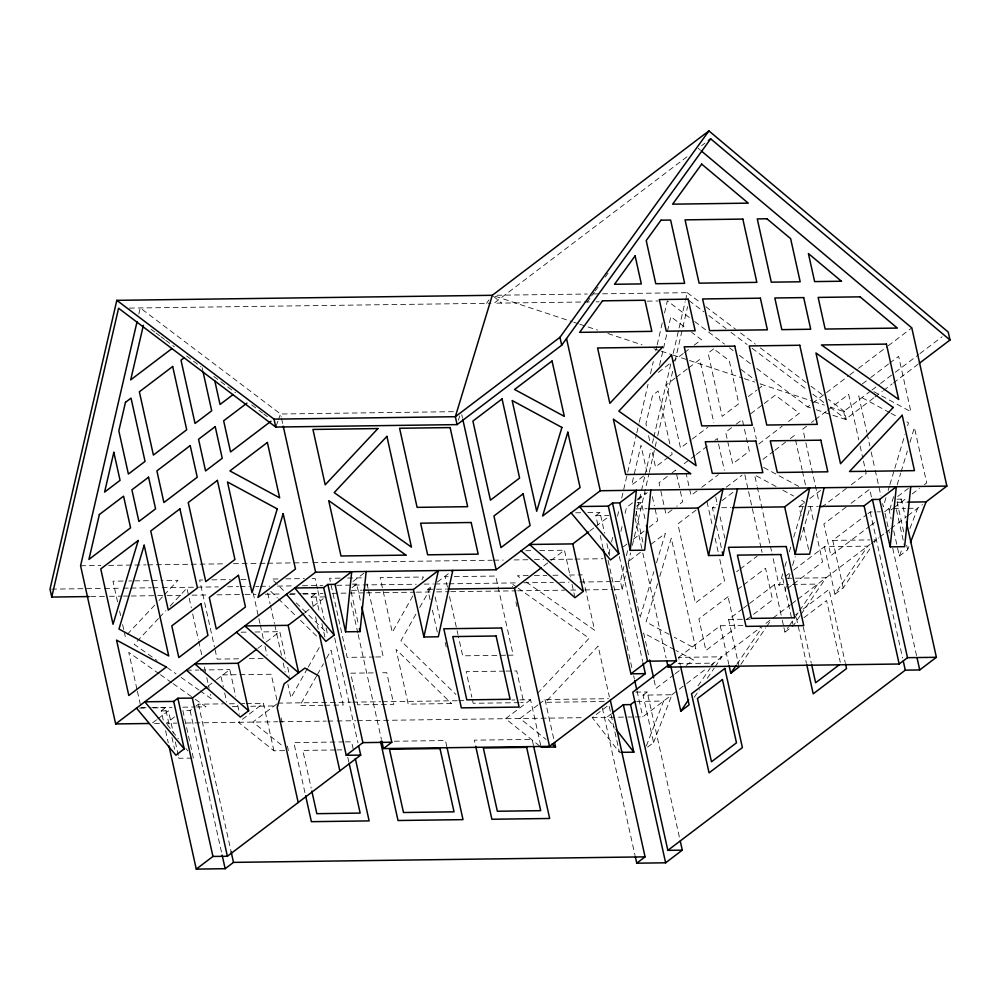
<?xml version="1.0" encoding="UTF-8"?>
<svg xmlns="http://www.w3.org/2000/svg" width="1000" height="1000" viewBox="0 0 1000 1000"><rect width="100%" height="100%" fill="white"/><g stroke="black" fill="none" stroke-linecap="round" stroke-linejoin="round"><path stroke-width="0.75" stroke-dasharray="5 3.75" d="M138.837 314.025L140.238 307.95L280.55 414L454.837 411.662M608.75 554.125L610.163 548.062M611.562 541.987L612.612 537.438M617.525 516.213L618.575 511.662M621.737 498.013L627.35 473.75M627.7 472.238L636.475 434.325M636.825 432.812L638.925 423.713M639.275 422.188L648.05 384.288M650.512 373.663L653.312 361.538M655.775 350.925L656.825 346.375M657.175 344.85L662.438 322.113M664.538 313.012L667.35 300.875L689.7 317.775M614.4 589.513L622.188 589.4L620.438 581.5L623.95 566.287M626.413 555.65L627.825 549.575M635.562 516.125L644.7 476.613M645.05 475.087L651.038 449.25M652.438 443.162L653.5 438.6M653.85 437.088L671.075 362.6L657.8 372.8M673.188 353.475L685.15 301.8M685.5 300.275L687.262 292.675L601.475 293.825M622.188 589.4L626.413 571.163M628.162 563.562L630.625 552.925M632.388 545.325L648.913 473.875M649.275 472.362L654.9 448.038M655.25 446.512L656.3 441.95M657.712 435.875L672.837 370.513M674.938 361.388L687.6 306.663M620.913 531.4L622.65 523.925M625.087 513.45L626.475 507.463L636.163 500.112M659.562 365.225L670.85 316.7L686.762 328.65M640.15 617.212L653.863 571.625M656.513 562.8L665.362 533.4L649.887 545.138M657.575 583.725L646.062 621.962L668.938 634.325M659.775 576.375L671.287 538.138L695.837 648.875L674.312 637.238M782.688 573.888L779.15 585.65L772.087 553.787M784.9 566.525L787.113 559.175M789.325 551.825L791.087 545.938M793.75 537.125L804.362 501.825L798.988 498.913M785.062 590.4L786.388 585.988M788.6 578.625L789.925 574.225M792.588 565.4L795.238 556.575M800.1 540.4L810.288 506.575L813.925 523.038M885.938 497.788L883.288 506.613L882.613 503.575M888.15 490.438L889.475 486.025M889.925 484.55L894.35 469.85M894.788 468.375L904.963 434.55M907.625 425.737L908.5 422.788L904.463 420.613M893.625 496.65L889.212 511.362L892.837 508.6M897.175 484.888L900.713 473.125M901.15 471.65L907.35 451.062M910 442.25L914.425 427.537L926.7 482.9L924.275 484.738M458.413 420.275L459.738 415.925M276.3 425.6L277.887 421.25M278.425 419.8L280.55 414L281.225 417.038M646.35 746L663.6 701.062L634.725 701.45M653.575 742.575L671.938 694.737L643.05 695.125L653.575 742.575L645.238 748.9M893.763 530.837L899.35 556.05L902.125 548.8M909.912 528.513L917.712 508.212L907.062 508.35M899.35 556.05L907.675 549.738L909.9 543.938M307.438 668.475L290.925 697.788L287.887 684.137M308.188 667.15L321.7 643.162M316.625 675.913L299.9 705.6L323.1 705.288M317.387 674.562L323.475 663.763M326.512 658.363L331.075 650.263L343.212 705.025L333.938 705.15M412.825 595.913L392.287 632.35L380.15 577.6L423.475 577.013L421.95 579.712M415.925 614.138L400.913 640.788L455.9 694.488M419.688 607.475L432.45 584.825M698.05 685.875L710.138 668.175M711 666.912L713.587 663.125L676.45 663.625M694.3 697.25L699.475 689.663M707.25 678.288L714.15 668.175M715.013 666.912L721.925 656.8L678.6 657.375L680.238 664.8M736.812 664.375L761.85 627.712M740.837 664.375L765.863 627.712M766.725 626.45L771.05 620.125M783.938 627.675L784.925 632.125L788.388 627.062M789.25 625.8L793.562 619.487M794.425 618.212L798.737 611.9M799.6 610.638L817.738 584.087L786.787 584.5M800.163 615.688L793.263 625.8L784.925 632.125M801.025 614.425L826.062 577.762L785.837 578.3M824.4 546.725L834.912 594.188L867.725 546.15L824.4 546.725L791.312 571.838M834.912 594.188L843.25 587.863L870.875 547.413M874.325 542.35L876.05 539.825L871.413 539.888M486.512 303.3L489 299.875M587.062 302.25L590.7 297.2M591.613 295.938L594.35 292.162M595.262 290.9L597.987 287.113M605.275 277.013L608.013 273.225M127.362 634.3L154.775 605.05M158.988 600.55L163.212 596.062M164.262 594.938L177.975 580.312L160.95 580.538M158.475 618.488L134.238 644.362L157.025 660.438M159.537 617.362L165.863 610.612M170.075 606.125L186.938 588.125L191.312 607.837M537.475 693.375L589.138 638.25L518.212 588.225M686.963 156.8L494.05 303.2L589.888 301.913M701.575 145.712L704.987 143.125M163.238 720.037L161.213 710.913L165.375 707.75L169.65 727.025M313.2 606.225L311.175 597.1L315.338 593.938L319.613 613.212M156.525 719.85L151.762 723.462L160.438 723.337M157.713 718.938L168.425 710.812L173.363 733.062M208.038 686.137L215.287 680.625M216.5 679.712L229.8 669.613L235.725 696.312M257.738 648.413L265.087 642.837M266.312 641.912L279.788 631.675L285.712 658.375M305.05 612.5L312.312 607M313.525 606.075L323.2 598.737M174.537 716.938L166.213 723.263L176.962 723.125M353.062 581.45L363.775 573.325M193.388 758.075L182.875 710.612L190.087 710.525L194.85 706.912M196.038 706L198.425 704.2L223.175 703.863M351.962 587.675L356.712 584.062L361.1 603.837M672.35 361.763L683.263 353.488M684.475 352.562L689.325 348.888M694.175 345.2L701.438 339.688L691.65 332.325M675.113 378.15L666.462 384.712L680.5 447.987L691.213 439.862M676.338 377.212L687.45 368.787M688.688 367.85L699.788 359.412L713.825 422.7M273.925 750.788L263.412 703.325L238.412 722.3L273.925 750.788L285.487 750.625M276.663 704.038L252.85 722.1L283.637 746.787M430.112 599.7L427.812 589.325L432.575 585.7M437.337 582.087L452.812 570.35M643.6 475.988L631.7 485.025L640.95 445.238L646.838 471.8M668.587 457.025L655.5 466.95L651.538 449.1M669.788 456.112L672.163 454.312L671.5 451.3M692.4 438.95L707.875 427.212M748.337 396.5L756.663 390.175M757.862 389.275L762.613 385.662L760.212 383.85M597.85 524.763L595.837 515.638L600 512.475L604.6 533.237M543.725 565.95L549.825 561.325M551.038 560.4L564.45 550.212L570.363 576.912M589.712 531.05L594.55 527.375M595.763 526.462L609.062 516.362M637.362 499.2L645.837 492.775M667.337 476.45L659.013 482.775L660.013 487.3M672.1 472.837L675.675 470.125L682.688 501.763L676.737 506.287M695.113 455.375L684 463.8L684.675 466.825M696.35 454.438L707.45 446.012M714.862 440.387L717.325 438.512L724.338 470.15M731.612 427.675L725.662 432.188L727.325 439.725M736.375 424.062L742.325 419.55L749.338 451.188L732.675 463.825L727.663 441.225M750.763 413.738L763.012 404.438M764.237 403.512L775.25 395.15L799.325 413.25L787.075 422.55M637.725 499.988L647.25 492.762M636.613 506.213L641.375 502.6L645.425 520.85M623.387 546.775L627.062 543.987M633.188 539.338L647.887 528.175M649.112 527.25L657.688 520.737L654.688 507.175M671.975 509.9L666.025 514.412L660.35 488.8M696.963 490.925L691.012 495.45L686.338 474.35M701.725 487.312L718.388 474.675M758.888 443.938L782.175 426.262M756.75 368.45L807.65 406.925L848.562 375.875M849.812 374.938L857.25 369.288M858.487 368.35L887 346.7M888.238 345.763L911.8 327.887M640.375 552.362L627.875 561.85L639.812 615.712M696.087 510.075L677.862 523.913L695.4 603L724.55 580.875L718.825 555.013M726.287 487.163L742.087 475.175M762.962 459.325L773.675 451.2M774.862 450.288L785.575 442.163M790.337 438.55L794.5 435.387L795.163 438.387M806.55 426.25L802.825 429.062L805.525 441.238M811.5 422.488L813.975 420.613M815.212 419.663L826.363 411.213M827.6 410.262L848.65 394.288L858.775 439.925M862.337 383.9L869.488 378.488M870.675 377.575L888.525 364.025M889.712 363.125L898.637 356.35L910.913 411.725L871.912 390.625M715.1 519.725L712.475 507.863L717.237 504.25M722 500.637L733.9 491.6M870.713 390.95L843.637 411.5L830.3 407.088M871.95 390.012L879.325 384.412M880.562 383.475L894.1 373.2M895.325 372.262L918.713 354.525M919.938 353.587L942.087 336.775M873.7 397.925L845.387 419.4L816.363 409.8M874.925 396.987L882.312 391.388M883.538 390.45L892.163 383.913M893.388 382.975L918 364.3M530.575 699.737L505.575 718.713L541.1 747.2L530.575 699.737L516.538 699.925M537.875 704.963L520.025 718.512L546.062 739.4M539.062 704.062L545.013 699.55L608.45 698.688M801.1 515.6L799.125 506.7L803.888 503.088M809.837 498.562L820.55 490.438M736.538 571.788L738.962 569.938M740.175 569.025L757.188 556.112M821.6 507.225L846.375 488.425M851.325 484.663L866.188 473.387L863.15 459.7M737.613 589.45L742.475 585.763M743.688 584.837L765.55 568.237L772.562 599.875L745.837 620.163M846.162 507.062L823.875 523.975L830.888 555.625L869.275 526.487M851.125 503.3L869.7 489.2L871.7 498.25M609.225 706.388L619.412 752.35L592.225 717.55L608.888 704.9M678.6 657.375L720.25 625.763L743.462 625.45M739.1 666.9L728.587 619.438L742.212 609.1M743.45 608.162L748.4 604.4M749.638 603.462L774.412 584.663L785.238 584.525M785.188 576.487L790.088 572.762M843.25 587.863L832.725 540.4L866.587 514.7M867.8 513.787L870.212 511.95L876 511.875M611.425 713.737L606.675 717.35L614.175 726.95M897.675 496.5L908.388 488.375M643.05 695.125L647.212 691.963L679.925 839.513M884.663 511.763L888.825 508.6L891.862 508.55M903.737 531.938L897.15 502.275L901.325 499.113L905.362 517.362M674.075 674.638L655.925 688.4L653.938 679.425M675.275 673.713L680.113 670.05M686.162 665.45L693.425 659.95L675.938 650.487M787.487 588.562L792.325 584.888M793.525 583.975L822.55 561.938L816.25 533.513M870.512 525.538L876.712 520.837M894.05 507.688L907.35 497.587M912.188 493.925L919.438 488.413M635.25 716.963L642.775 716.862L678.062 690.088M679.287 689.163L685.413 684.513M686.637 683.575L706.237 668.7M711.137 664.975L761.125 627.038M765.962 623.375L770.725 619.763M773.15 617.925L790.487 604.763M791.725 603.825L796.675 600.062M797.913 599.125L870.1 544.338M871.287 543.438L878.5 537.962M879.725 537.038L884.625 533.312M885.85 532.388L889.525 529.6M890.75 528.663L906.675 516.575M907.9 515.65L922.463 504.6M795.675 614.725L798.138 612.85M803.075 609.113L829 589.438L845.188 662.45M803.975 617.675L826.587 600.513L840.275 662.275M496.975 295.238L587.438 294.012M593.675 293.938L599.913 293.85M129.412 308.1L491.037 303.25M596.087 301.837L599.188 301.788M647.212 301.15L658.05 301M844.45 411.488L843.637 411.5L845.387 419.4L846.2 419.387L844.45 411.488L828.363 399.325M637.05 502.663L641.375 502.6M896.988 499.175L901.325 499.113M897.15 502.275L906.275 502.15M636.138 508.888L646.975 508.738M712.475 507.863L715.55 507.812M721.688 507.738L730.913 507.612M799.125 506.7L817.688 506.45M575.675 512.8L581.75 512.725M587.837 512.638L600 512.475M893.388 508.537L905.55 508.375M595.837 515.638L608.825 515.462M877.438 511.85L880.325 511.812M832.725 540.4L869.862 539.913M525.763 550.737L531.962 550.65M539.7 550.55L564.45 550.212M80.588 565.75L100.862 565.475M108.663 565.375L146.088 564.875M147.65 564.85L189.762 564.288M191.312 564.263L225.625 563.8M233.425 563.7L258.375 563.362M259.938 563.337L266.175 563.263M267.738 563.237L311.4 562.65M312.962 562.625L492.3 560.225M493.862 560.2L503.212 560.075M514.138 559.925L528.175 559.738M534.412 559.663L543.763 559.538M550 559.45L573.4 559.138M574.95 559.113L603.025 558.737M123.088 581.05L112.987 581.188L117.625 602.137M128.863 580.975L131.762 580.925M134.65 580.887L159.4 580.562M202.7 579.975L199.625 580.025L214.462 646.95M211.887 579.85L230.263 579.612M240.987 579.462L247.113 579.388M278.025 578.962L271.837 579.05L285.15 592.05M285.763 578.862L304.325 578.612M312.062 578.513L315.163 578.462L317.525 589.113M340.138 578.138L329.6 578.275L347.137 657.375L374.212 657.013M347.65 578.038L365.712 577.788M448.2 576.688L445.138 576.725L447.5 587.375M454.325 576.6L495.675 576.05L513.212 655.138L507.088 655.225M528.175 575.612L517.337 575.75L521.138 578.438M534.362 575.525L546.737 575.363M552.925 575.275L560.662 575.175M569.325 575.05L582.325 574.875M352.388 584.125L356.712 584.062M51.562 589.138L102.987 588.438M104.55 588.425L121.7 588.188M123.25 588.175L129.488 588.088M131.05 588.062L151.312 587.788M152.863 587.775L160.662 587.663M162.213 587.65L218.325 586.888M227.675 586.763L238.588 586.625M240.15 586.6L249.5 586.475M255.725 586.388L258.85 586.35M260.4 586.325L269.762 586.2M277.55 586.1L294.7 585.862M302.488 585.763L322.75 585.487M336.775 585.3L416.262 584.237M424.05 584.125L433.413 584M434.963 583.987L447.438 583.812M448.988 583.8L516.013 582.9M523.8 582.788L553.413 582.4M559.65 582.312L569 582.188M579.913 582.038L620.438 581.5M351.475 590.35L362.312 590.2M427.812 589.325L446.388 589.075M90.712 596.538L107.863 596.312M109.425 596.287L121.888 596.125M123.45 596.1L129.688 596.013M131.237 596L156.175 595.662M157.738 595.638L165.525 595.538M167.087 595.513L184.237 595.288M192.025 595.175L209.163 594.95M216.962 594.85L243.463 594.487M245.012 594.462L255.925 594.325M265.275 594.2L282.425 593.962M290.212 593.862L301.125 593.713M302.688 593.688L322.95 593.425M332.3 593.3L365.025 592.863M366.587 592.837L414.9 592.188M416.463 592.163L430.487 591.975M436.725 591.9L449.188 591.725M450.75 591.7L516.2 590.825M517.762 590.8L564.525 590.175M570.75 590.1L578.55 589.987M584.788 589.9L612.837 589.525M289.5 594.288L297.1 594.175M303.175 594.1L315.338 593.938M311.175 597.1L325.613 596.9M728.587 619.438L750.25 619.15M241.112 632.2L248.85 632.1M255.037 632.013L279.788 631.675M238.612 658.825L217.162 659.112L214.8 648.462M249.325 658.688L263.113 658.5M375.725 656.988L383.237 656.888L368.4 589.963M505.55 655.238L462.675 655.825L458.288 636.05M186.475 670.2L198.863 670.037M200.4 670.013L229.8 669.613M373.212 672.887L350.65 673.188L357.663 704.825L393.762 704.338L386.75 672.7L379.225 672.8M504.462 671.125L466.175 671.637L471.85 697.25M506 671.1L516.725 670.962L523.737 702.6L520.675 702.638M635.662 692.113L647.212 691.963M229.363 703.787L235.562 703.7M241.75 703.612L244.838 703.575M246.388 703.55L263.412 703.325M277.85 703.138L351.175 702.15M352.738 702.125L380.812 701.75M382.375 701.725L457.25 700.725M458.812 700.7L465.05 700.612M511.85 699.987L514.975 699.95M141.037 707.738L150.325 707.613M151.875 707.588L171.988 707.325M182.812 707.175L195.2 707.013M196.737 706.988L206.025 706.862L194.625 698.825M232.288 706.513L239.938 706.413M250.662 706.263L278.238 705.9M324.65 705.275L332.388 705.163M519.138 702.663L473.188 703.275L472.188 698.763M604.2 701.513L545.4 702.312L598.112 646.062L609.388 696.95M139.537 708.1L147.137 707.987M153.212 707.913L165.375 707.75M161.213 710.913L168.425 710.812M186.175 723L277.812 721.762M279.375 721.75L326.175 721.112M327.738 721.1L335.538 720.987M337.1 720.975L355.812 720.713M357.375 720.7L583.013 717.663M592.225 717.55L626.225 717.087M627.725 717.062L633.75 716.988M343.8 741.912L293.837 742.588L305.3 794.3M345.363 741.888L351.6 741.812L353.625 750.938M394.412 741.237L445.475 740.55L446.825 746.637M335.3 749.963L302.812 750.4L311.163 788.062M336.85 749.938L343.038 749.85M191.95 758.1L178.95 758.275L177.075 755.875M495.262 296.275L572.35 321.775M573.837 322.262L578.275 323.738M579.763 324.225L597.55 330.1M607.925 333.537L642.025 344.812M653.888 348.738L659.812 350.7M661.3 351.188L671.675 354.625M673.162 355.112L687.975 360.012M689.463 360.5L742.837 378.15M744.312 378.65L754.688 382.075M760.625 384.038L812.513 401.2M813.988 401.688L824.362 405.125M807.65 406.925L810.562 407.887M889.675 412.612L858.737 395.875L866.812 432.287M891.012 413.338L897.738 416.975M763.737 467.475L798.7 486.388M776.112 486.55L754.6 474.913L756.95 485.538M782.837 490.188L793.6 496.012M674.587 649.762L643.65 633.038L649.3 658.475M526.213 582.013L594.6 630.25L582.663 576.375M516.938 587.337L511.875 583.763L512.55 586.788M167.162 667.588L176.025 673.838M181.1 677.412L198.825 689.925M200.087 690.812L211.488 698.863L210.487 694.3M159.162 673.812L128.763 652.362L137.062 689.775M160.425 674.7L171.825 682.738M173.1 683.637L193.363 697.925M740.925 369.363L755.387 380.225M151.088 329.288L154.762 332.05M155.975 332.975L159.65 335.725M160.875 336.65L164.55 339.4M165.763 340.325L174.338 346.763M186.562 355.962L200.938 366.763M213.812 376.438L235.512 392.738M251.75 404.95L257.762 409.462M258.975 410.375L262.587 413.088M263.788 413.988L267.4 416.7M687.262 292.675L700.875 302.962M705.825 306.712L735.525 329.162M740.475 332.9L755.337 344.125M760.288 347.875L806.075 382.488M811.025 386.225L823.4 395.575M689.013 300.587L703.863 311.812M708.812 315.55L726.137 328.65M731.087 332.388L747.188 344.55M752.138 348.3L807.837 390.387M812.788 394.137L825.163 403.488M830.113 407.238L846.2 419.387M694.663 321.525L724.463 344.05M729.425 347.8L733.15 350.613M739.362 355.312L751.775 364.688M698.175 148.287L700.562 150.3M493.462 296.275L501.587 303.1M296.238 602.888L327.3 633.225L325.95 627.137M270.775 591.35L277.362 597.8M278.463 598.875L296.062 616.062M300.462 620.35L319.15 638.612M167.15 724.463L178.388 738.875M185.888 748.475L187.763 750.875M906.688 545.288L907.675 549.738M896.4 509.588L904.287 545.188M888.825 508.6L891.125 518.975M885 513.275L889.375 533.05M892.75 548.263L916.7 656.263M867.15 433.8L869.837 445.938M871.175 452L874.875 468.688M875.212 470.2L880.938 495.988M860.113 446.012L862.812 458.175M870.212 511.95L902.588 657.975M805.863 442.75L818.675 500.562M795.5 439.875L802.125 469.8M802.463 471.3L805.775 486.262M803.725 527.463L808.65 549.7M803.263 627.013L811.275 663.175M796.35 617.775L806.462 663.4M753.725 427.075L756.35 438.938M782.738 578.337L792.925 624.312M757.288 487.05L770.062 544.688M770.4 546.213L771.75 552.275M774.412 584.663L781.975 618.775M782.3 620.262L783.612 626.188M744.85 474.85L748.225 490.062M748.562 491.575L761.038 547.863M761.375 549.375L762.05 552.425M715.688 496.975L717.375 504.588M720.075 516.75L724.8 538.05M716.413 525.65L722.337 552.35M707.025 501.775L712.412 526.112M715.113 538.288L718.487 553.5M720.25 625.763L728.8 664.325M669.825 443.762L658.138 391.037L652.588 395.25L645.938 423.812L646.925 428.275M648.575 435.712L650.225 443.15M652.35 496.625L654.35 505.675M636.125 511.6L643.688 545.712M635.075 518.05L642.487 551.512M642.825 553.038L666.087 657.987M619.375 556.512L642.65 661.462M606.9 543.625L609.538 555.487M608.038 560.2L631.987 668.188M633.675 675.8L634.338 678.838M637.038 691.012L642.775 716.862M600.212 535.413L602.913 547.575M602.35 708.037L635.05 855.588M572.013 584.325L574.637 596.188M545.013 699.55L553.888 739.587M515.913 601.962L516.912 606.512M461.737 414.625L462.413 417.663M533.475 745.462L532.125 739.388L474.35 740.163L475.363 744.725M449.513 596.5L457.95 634.525M435.138 596.962L439.85 618.2M445.225 642.475L446.238 647.025M432.413 610.087L437.35 632.325M367.05 583.875L368.062 588.438M351.138 591.575L358.7 625.688M351.087 602.55L357.825 632.975M358.162 634.5L381.438 739.45M334.712 637.975L357.987 742.925M281.562 418.562L282.9 424.65M317.863 590.638L324.263 619.538M321.912 623.6L324.875 636.938M347.812 757.35L348.812 761.862M315.562 616.875L318.25 629.038M287.688 667.275L289.65 676.175M267.712 593.125L270.075 603.737M270.4 605.262L274.438 623.462M274.775 624.975L281.5 655.312M283.188 662.9L285.2 672M281.137 717.962L282.125 722.412M287.387 746.137L288.375 750.588M253.212 593.025L259.95 623.45M260.287 624.975L263.325 638.663M265.012 646.263L267.038 655.4M276.9 699.862L271.212 674.25L220.675 674.938L223.35 686.988M202.138 367.663L202.8 370.637M237.7 705.212L239.662 714.112M224.675 693.012L226.688 702.05M192.662 613.913L198.375 639.7M198.713 641.213L202.075 656.388M204.425 667L205.438 671.55M206.788 677.625L209.137 688.238M198.425 704.2L231.137 851.737M190.087 710.525L221.788 853.5M175.338 741.95L178.287 755.3M171.95 737.412L174.575 749.275M165.588 730.688L168.287 742.85M119.612 611.112L120.612 615.6M122.6 624.575L125.262 636.55M137.387 691.275L140.712 706.237M713.675 348.875L708.125 353.1L722.15 416.375L738.812 403.725L729.25 360.588L713.675 348.875M728.062 596.7L698.9 618.825L705.913 650.462L735.075 628.337L728.062 596.7M451.525 703.562L408.2 704.15L396.062 649.388L451.525 703.562"/><path stroke-width="1.5" d="M366.163 571.512L360.012 631.613L345.575 631.812L351.712 571.712L335.05 584.35L327.837 584.45L323.675 587.612L294.788 588L334.188 635.075L325.863 641.388L286.45 594.325M650.825 490.05L644.675 550.163L630.237 550.35L636.375 490.25L619.712 502.887L612.5 502.987L608.325 506.15L579.45 506.538L618.85 553.612L610.513 559.938L571.112 512.863M910.763 486.562L904.625 546.663L890.175 546.862L896.325 486.763L879.663 499.4L872.438 499.5L864.112 505.825L819.237 506.425M452.812 570.35L438.338 636.775L423.9 636.975L438.363 570.55L413.375 589.513L363.862 590.175M737.463 488.888L723 555.312L708.55 555.513L723.025 489.087L698.037 508.05L648.512 508.713M824.112 487.725L809.638 554.15L795.2 554.35L809.675 487.925L784.675 506.887L732.45 507.587M919.237 363.363L950 340.012L948.25 332.1L708.913 130.9L492.3 295.3L116.825 300.338L50 589.15L51.75 597.062L89.162 596.562M51.75 597.062L118.575 308.25L275.763 427.05L457.088 424.613L561.7 345.225L710.662 138.812L950 340.012M137.075 321.6L80.588 565.75L115.662 723.938L148.763 723.5M143.387 325.288L130.688 379.888L171.912 348.6M492.3 295.3L455.337 416.712L457.088 424.613M910.462 542.487L926.038 501.887L946.862 486.075L911.8 327.887L701.75 151.3M670.925 666.663L680.788 711.162L688.55 699.788M729.125 665.812L730.775 673.225L735.95 665.638M116.825 300.338L274.012 419.137L455.337 416.712L559.95 337.312L708.913 130.9M184.35 357.638L181.012 360.175L195.037 423.45L211.7 410.8L203.125 372.125M233.125 394.55L220.037 404.475L214.8 380.863M246.912 403.162L223.65 420.812L230.562 451.938L270.988 421.25M708.4 140.538L710.662 138.812M115.662 723.938L315.613 572.188L496.138 569.775L600.275 490.737L946.862 486.075M136.488 708.138L175.9 755.2L184.225 748.888L144.825 701.812L173.7 701.425L177.875 698.263L192.312 698.075L206.825 687.05M186.475 670.2L240.325 717.075L248.65 710.75L194.812 663.875L238.137 663.288L256.512 649.35M288.125 625.35L298.65 672.812L244.8 625.938L288.125 625.35L303.85 613.425M447.925 589.05L514.462 588.15L541.287 567.8M521.125 550.8L574.975 597.675L583.3 591.35L529.462 544.475L572.788 543.9L588.5 531.962M168.962 745.9L196.275 869.1L212.938 856.45L227.387 856.263L360.688 755.1L358.663 745.962M318.925 632.075L346.238 755.288L362.9 742.638L391.788 742.25L361.775 606.875M196.275 869.1L225.162 868.713L233.487 862.387L645.075 856.862L610.337 700.188M381.775 740.975L383.462 748.575L391.788 742.25M603.25 549.1L630.9 673.825L647.562 661.188L676.45 660.8L646.438 525.413M383.462 748.575L549.538 746.35L645.337 673.637L642.987 662.987M669.062 664.625L632.775 692.15L667.85 850.35L682.288 850.15L680.263 841.025M666.762 661.038L668.112 667.113L676.45 660.8M612.625 712.837L623.337 704.7L630.55 704.613L634.725 701.45M680.788 711.162L689.112 704.837L680.575 666.275M730.775 673.225L739.1 666.9M839.425 664.688L815.625 682.75L811.612 664.675M635.388 857.1L636.737 863.188L645.075 856.862M668.112 667.113L899.175 664.013L907.513 657.688L936.388 657.3L906.375 521.925M667.85 850.35L905.288 670.15L919.725 669.95L936.388 657.3M636.737 863.188L665.625 862.8L682.288 850.15M907.8 502.125L926.038 501.887M630.9 673.825L645.337 673.637M541.1 747.2L555.538 747L554.55 742.55M346.238 755.288L360.688 755.1M620.862 752.337L633.85 752.163L623.337 704.7M551.987 744.15L555.538 747M236.462 632.263L290.312 679.137M616.05 729.35L633.85 752.163M917.038 657.788L919.725 669.95M879.663 499.4L890.175 546.862M872.438 499.5L907.513 657.688M903.263 661.012L905.288 670.15M864.112 505.825L899.175 664.013M845.525 663.975L846.538 668.538L813.213 693.825L806.8 664.925M784.675 506.887L795.2 554.35M722.337 552.35L723 555.312M698.037 508.05L708.55 555.513M619.712 502.887L630.237 550.35M649.625 659.975L653.612 677.925M612.5 502.987L647.562 661.188M608.325 506.15L618.85 553.612M566.55 338.625L600.275 490.737M559.95 337.312L561.7 345.225M634.675 680.362L636.7 689.488M630.55 704.613L665.625 862.8M572.788 543.9L583.3 591.35M514.462 588.15L549.538 746.35M462.75 419.188L496.138 569.775M533.812 746.988L549.663 818.475L491.887 819.25L475.7 746.25M413.375 589.513L423.9 636.975M447.163 748.15L463.013 819.638L398.025 820.512L380.487 741.425M359.363 628.65L360.012 631.613M335.05 584.35L345.575 631.812M327.837 584.45L362.9 742.638M323.675 587.612L334.188 635.075M283.238 426.175L315.613 572.188M355.312 758.538L369.137 820.9L311.375 821.675L305.637 795.825M274.012 419.137L275.763 427.05M349.137 763.375L360.163 813.088L316.837 813.675L311.825 791.075M339.85 770.9L318.812 675.987L304.887 668.075L284.062 683.875L277.162 707.6L298.2 802.513M238.137 663.288L248.65 710.75M231.137 851.737L233.487 862.387M192.312 698.075L227.387 856.263M222.125 855.025L225.162 868.713M177.875 698.263L212.938 856.45M173.7 701.425L184.225 748.888M99.362 514.538L88.925 559.425L130.575 527.812L123.562 496.175L99.362 514.538M113.837 452.312L104.588 492.1L120.062 480.35L113.837 452.312M125.475 402.325L118.825 430.887L128.387 474.038L145.05 461.388L131.025 398.113L125.475 402.325M138.25 540.475L113.038 624.288L100.763 568.925L138.25 540.475M144.175 545.225L118.963 629.038L168.725 655.95L144.175 545.225M277.25 508.9L252.037 592.725L227.488 481.987L277.25 508.9M283.175 513.65L257.95 597.475L295.45 569.025L283.175 513.65M561.912 427.438L536.7 511.262L512.15 400.525L561.912 427.438M567.825 432.188L542.612 516.013L580.1 487.562L567.825 432.188M602.513 300.825L579.65 332.35L651.85 331.375L644.95 300.25L602.513 300.825M635.112 255.875L614.513 284.275L641.325 283.925L635.112 255.875M661 220.188L646.213 240.588L655.775 283.725L684.65 283.337L670.625 220.062L661 220.188M701.675 164.112L672.625 204.163L748.263 203.15L701.675 164.112M377.925 428.562L325.213 484.8L312.938 429.438L377.925 428.562M386.9 436.375L334.188 492.612L411.45 547.112L386.9 436.375M662.575 347.1L609.862 403.338L597.587 347.975L662.575 347.1M671.55 354.913L618.837 411.15L696.1 465.65L671.55 354.913M893.225 407.463L840.512 463.713L815.962 352.975L893.225 407.463M902.2 415.275L849.488 471.525L914.475 470.65L902.2 415.275M172.688 366.5L139.362 391.788L153.387 455.062L186.713 429.775L172.688 366.5M148.562 477.2L131.9 489.85L138.912 521.487L155.575 508.85L148.562 477.2M190.212 445.588L156.888 470.887L163.9 502.525L197.237 477.225L190.212 445.588M215.212 426.625L198.55 439.263L205.562 470.913L222.225 458.263L215.212 426.625M179.913 508.862L150.75 530.988L168.287 610.087L197.45 587.95L179.913 508.862M217.4 480.4L188.238 502.537L205.775 581.625L234.938 559.5L217.4 480.4M267.387 442.463L229.9 470.913L279.662 497.837L267.387 442.463M200.95 603.775L171.788 625.9L178.812 657.537L207.963 635.413L200.95 603.775M238.438 575.312L209.288 597.45L216.3 629.087L245.463 606.962L238.438 575.312M502.062 398.938L472.9 421.075L490.438 500.175L519.6 478.038L502.062 398.938M552.05 361L514.562 389.462L564.325 416.375L552.05 361M166.312 667.025L128.812 695.475L116.55 640.113L166.312 667.025M523.1 493.862L493.938 515.988L500.962 547.625L530.112 525.5L523.1 493.862M724.85 668.475L691.525 693.763L709.062 772.862L742.387 747.575L724.85 668.475M722.438 679.55L697.45 698.512L711.475 761.787L736.475 742.825L722.438 679.55M742.837 219.088L685.062 219.862L699.1 283.15L756.862 282.362L742.837 219.088M766.9 218.762L757.275 218.9L771.3 282.175L800.188 281.788L790.625 238.637L766.9 218.762M841.45 281.238L814.625 281.588L808.413 253.55L841.45 281.238M688.162 299.163L659.275 299.55L666.287 331.188L695.175 330.8L688.162 299.163M760.375 298.188L702.6 298.962L709.613 330.6L767.387 329.825L760.375 298.188M803.688 297.6L774.812 297.987L781.825 329.637L810.713 329.25L803.688 297.6M860.088 296.85L818.138 297.413L825.15 329.05L897.35 328.075L860.088 296.85M734.788 346.125L684.237 346.812L701.775 425.9L752.325 425.225L734.788 346.125M799.775 345.262L749.225 345.938L766.762 425.037L817.312 424.35L799.775 345.262M886.425 344.1L821.438 344.963L898.7 399.462L886.425 344.1M450.125 427.587L399.588 428.263L417.113 507.362L467.663 506.688L450.125 427.587M755.825 441.05L705.288 441.725L712.3 473.363L762.837 472.688L755.825 441.05M820.812 440.175L770.275 440.85L777.288 472.488L827.825 471.812L820.812 440.175M690.638 473.65L625.65 474.525L613.375 419.162L690.638 473.65M471.175 522.5L420.625 523.188L427.638 554.825L478.188 554.138L471.175 522.5M786.225 546.538L728.462 547.312L746 626.4L803.763 625.625L786.225 546.538M405.975 555.112L340.988 555.988L328.713 500.613L405.975 555.112M780.763 554.538L737.438 555.125L751.462 618.4L794.788 617.812L780.763 554.538M501.562 628L443.8 628.775L461.337 707.862L519.1 707.087L501.562 628M496.1 636L452.775 636.587L466.8 699.862L510.125 699.275L496.1 636M440 748.55L389.462 749.237L403.488 812.513L454.038 811.825L440 748.55M526.65 747.387L483.325 747.975L497.362 811.25L540.688 810.662L526.65 747.387"/></g></svg>
